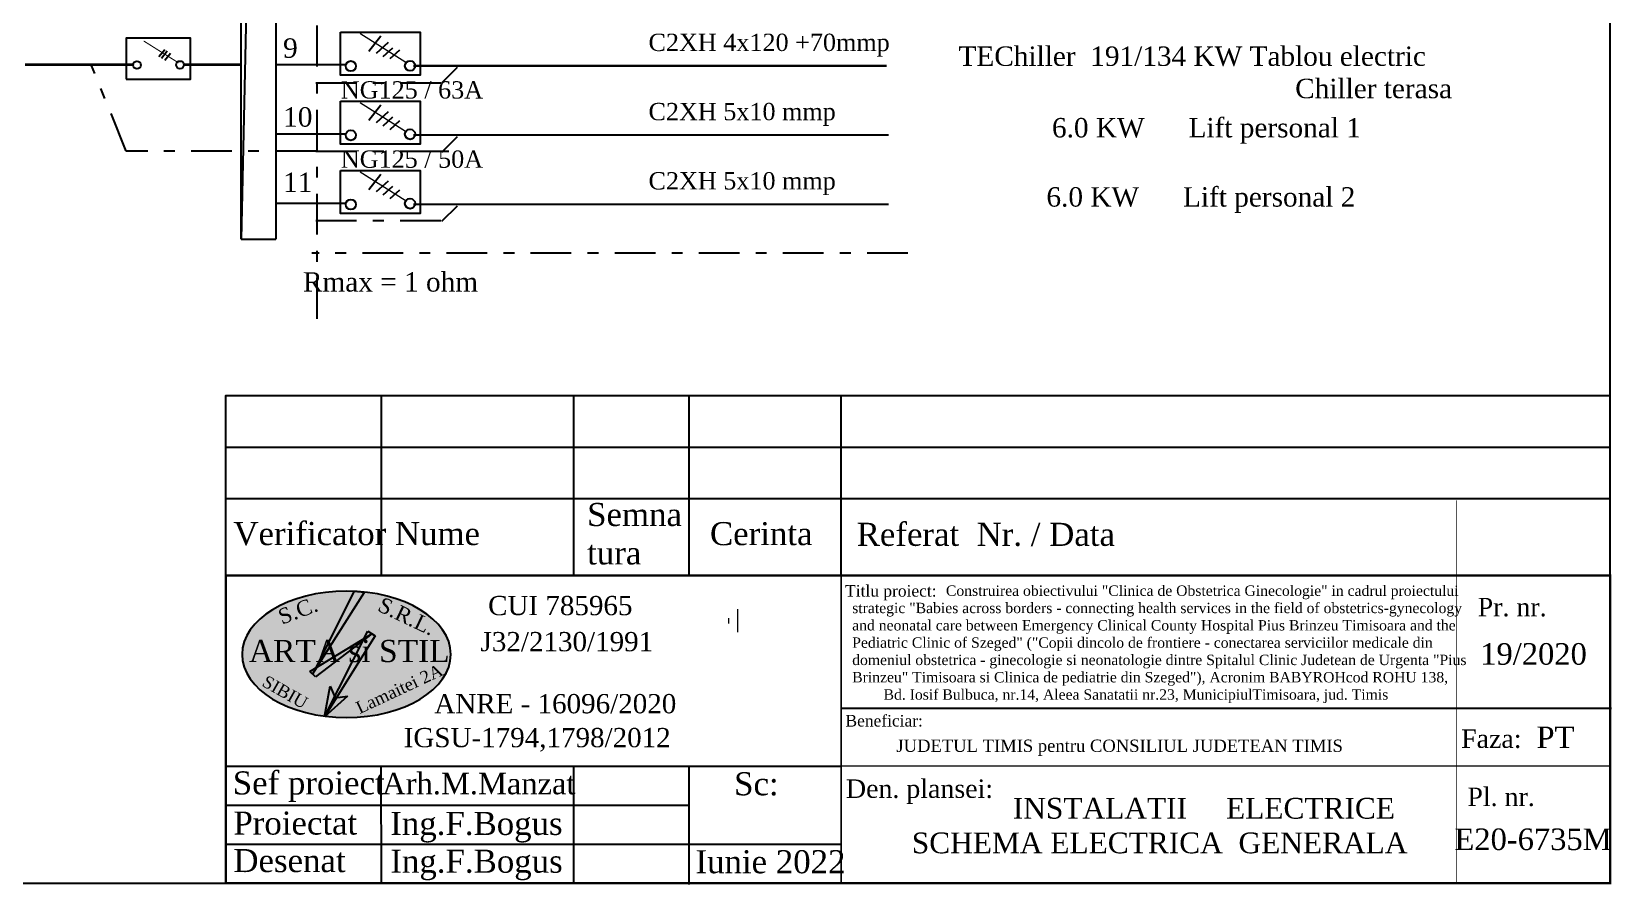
# Model space of a CAD drawing. Extents: x -12085 to 47, y -14993 to 123352.
# Drawn here: x 26.58 to 47.12, y -168.42 to -157.33 of the extents above; entities that cross this region are included whole.
import ezdxf

# ---------------------------------------------------------------- set-up
doc = ezdxf.new("R2010")
doc.units = 0
doc.header["$MEASUREMENT"] = 0
doc.linetypes.add('DOUBLE_DASHED', pattern=[1.093611, 0.529167, -0.211667, 0.141111, -0.211667])
doc.layers.add('Circuite', color=7, linetype='CONTINUOUS', lineweight=25)
for name, color, linetype in [('circuite prize normal', 7, 'CONTINUOUS'), ('ELECTRICAL', 7, 'CONTINUOUS'), ('Texte', 7, 'CONTINUOUS'), ('Z _ layout _ CARTUS', 7, 'CONTINUOUS')]:
    doc.layers.add(name, color=color, linetype=linetype)
doc.layers.add('Object_Pen_No__90', color=7, linetype='CONTINUOUS', lineweight=20, true_color=0xff4a04)
doc.layers.add('Slab_Pen_No__111', color=7, linetype='CONTINUOUS', lineweight=5, true_color=0x9e9e9e)
doc.styles.add('GENERATED_STYLE_1', font='arial.ttf')
doc.styles.add('GENERATED_STYLE_2', font='arial.ttf')

msp = doc.modelspace()

# ---------------------------------------------------------------- hatches: boundary and pattern name
at = {"layer": 'ELECTRICAL', "linetype": 'Continuous', "true_color": 0x7fd2f5}
h = msp.add_hatch(color=141, dxfattribs=at)
edge = h.paths.add_edge_path()
edge.add_ellipse((30.67, -165.425), major_axis=(-1.357, 0), ratio=0.605763, start_angle=0, end_angle=360, ccw=False)
h.paths.add_polyline_path([(30.721, -166.038), (31.863, -165.505), (31.967, -165.729), (30.825, -166.262)], flags=9)
h.paths.add_polyline_path([(29.623, -165.634), (30.214, -165.971), (30.093, -166.183), (29.503, -165.846)], flags=24)
h.paths.add_polyline_path([(31.122, -164.604), (31.866, -164.957), (31.735, -165.232), (30.991, -164.879)], flags=25)
h.paths.add_polyline_path([(29.695, -164.824), (30.228, -164.623), (30.336, -164.908), (29.803, -165.109)], flags=25)
h.paths.add_polyline_path([(29.316, -165.165), (31.999, -165.165), (31.999, -165.611), (29.316, -165.611)], flags=25)
at = {"layer": 'ELECTRICAL', "linetype": 'Continuous'}
h = msp.add_hatch(color=1, dxfattribs=at)
h.paths.add_polyline_path([(30.904, -164.615), (30.771, -164.603), (30.272, -165.598), (30.29, -165.587)])
h.paths.add_polyline_path([(30.272, -165.598), (30.193, -165.646), (30.23, -165.682)])
h.paths.add_polyline_path([(30.29, -165.587), (30.272, -165.598), (30.23, -165.682)], flags=17)
h.paths.add_polyline_path([(30.885, -165.248), (30.899, -165.221), (30.29, -165.587), (30.23, -165.682), (30.266, -165.719)])
h.paths.add_polyline_path([(31.002, -165.159), (30.899, -165.221), (30.885, -165.248)], flags=17)
h.paths.add_polyline_path([(31.002, -165.159), (30.885, -165.248), (30.516, -165.974), (30.523, -165.991), (30.537, -165.989), (31.043, -165.182), (30.948, -165.124), (30.899, -165.221)])
h.paths.add_polyline_path([(30.682, -165.97), (30.537, -165.989), (30.384, -166.235)])
h.paths.add_polyline_path([(30.537, -165.989), (30.523, -165.991), (30.516, -165.974), (30.384, -166.235)])
h.paths.add_polyline_path([(30.516, -165.974), (30.46, -165.839), (30.384, -166.235)])

# ---------------------------------------------------------------- linework, layer by layer
at = {"layer": 'Circuite', "linetype": 'DOUBLE_DASHED'}
for p, q in [((28.232, -157.652), (28.307, -157.559)), ((28.264, -157.672), (28.339, -157.579)), ((28.309, -157.701), (28.383, -157.608))]:
    msp.add_line(p, q, dxfattribs=at)
at = {"layer": 'Circuite', "linetype": 'Continuous', "ltscale": 2}
msp.add_line((37.115, -166.125), (47.12, -166.125), dxfattribs=at)
at = {"layer": 'Circuite', "linetype": 'Continuous'}
msp.add_lwpolyline([(27.807, -157.948), (28.642, -157.948), (28.642, -157.415), (27.807, -157.415)], close=True, dxfattribs=at)
at = {"layer": 'Circuite', "linetype": 'Continuous', "flags": 128}
for points, const_width in [([(28.485, -157.733), (28.033, -157.449)], 0.0136), ([(27.232, -157.756), (26.491, -157.756)], 0.034), ([(27.897, -157.756), (27.155, -157.756)], 0.034), ([(29.298, -157.756), (28.557, -157.756)], 0.034)]:
    msp.add_lwpolyline(points, dxfattribs=dict(at, const_width=const_width))
at = {"layer": 'Circuite', "linetype": 'Continuous'}
for centre in [(27.946, -157.762), (28.505, -157.76)]:
    msp.add_circle(centre, 0.05, dxfattribs=at)
at = {"layer": 'ELECTRICAL', "linetype": 'DOUBLE_DASHED'}
for p, q in [((30.256, -92.727), (30.286, -161.08)), ((27.807, -158.884), (27.355, -157.767)), ((31.912, -157.994), (32.114, -157.791)), ((30.273, -157.994), (31.912, -157.994)), ((31.912, -158.894), (32.114, -158.691)), ((30.273, -158.884), (27.807, -158.884)), ((30.273, -158.884), (31.912, -158.884)), ((31.912, -159.794), (32.114, -159.592)), ((30.273, -159.784), (31.912, -159.784)), ((37.969, -160.21), (30.221, -160.207))]:
    msp.add_line(p, q, dxfattribs=at)
at = {"layer": 'ELECTRICAL', "linetype": 'Continuous'}
for p, q in [((29.75, -138.805), (29.303, -160.026)), ((30.963, -157.58), (31.119, -157.381)), ((31.062, -157.608), (31.219, -157.466)), ((31.147, -157.651), (31.275, -157.537)), ((31.237, -157.679), (31.365, -157.566)), ((30.963, -158.48), (31.119, -158.281)), ((31.062, -158.508), (31.219, -158.366)), ((31.147, -158.551), (31.275, -158.437)), ((31.237, -158.599), (31.365, -158.485)), ((30.963, -159.38), (31.119, -159.181)), ((31.062, -159.408), (31.219, -159.266)), ((31.147, -159.451), (31.275, -159.337)), ((31.237, -159.499), (31.365, -159.385)), ((29.303, -160.026), (29.75, -160.026)), ((30.771, -164.603), (30.23, -165.682)), ((30.23, -165.682), (30.904, -164.615)), ((30.771, -164.603), (30.904, -164.615)), ((30.193, -165.646), (31.002, -165.159)), ((31.002, -165.159), (30.266, -165.719)), ((30.384, -166.235), (30.948, -165.124)), ((30.948, -165.124), (31.043, -165.182)), ((31.043, -165.182), (30.384, -166.235)), ((30.266, -165.719), (30.193, -165.646)), ((30.384, -166.235), (30.46, -165.839)), ((30.682, -165.97), (30.384, -166.235)), ((30.46, -165.839), (30.523, -165.991)), ((30.523, -165.991), (30.682, -165.97))]:
    msp.add_line(p, q, dxfattribs=at)
at = {"layer": 'ELECTRICAL', "linetype": 'Continuous', "flags": 128}
msp.add_lwpolyline([(15.103, -168.4), (47.103, -168.4), (47.103, -91.4), (15.103, -91.4)], close=True, dxfattribs=at)
at = {"layer": 'ELECTRICAL', "linetype": 'Continuous'}
msp.add_lwpolyline([(29.303, -160.026), (29.303, -138.805), (29.75, -138.805), (29.75, -160.026)], dxfattribs=at)
for points in [[(30.591, -157.333), (31.627, -157.333), (31.627, -157.893), (30.591, -157.893)], [(30.591, -158.233), (31.627, -158.233), (31.627, -158.793), (30.591, -158.793)], [(30.591, -159.133), (31.627, -159.133), (31.627, -159.693), (30.591, -159.693)]]:
    msp.add_lwpolyline(points, close=True, dxfattribs=at)
at = {"layer": 'ELECTRICAL', "linetype": 'Continuous', "flags": 128}
for points, const_width in [([(31.444, -157.728), (30.847, -157.352)], 0.018), ([(31.444, -157.728), (30.847, -157.352)], 0.018), ([(29.757, -157.759), (30.663, -157.759)], 0.027), ([(29.757, -157.759), (30.663, -157.759)], 0.027), ([(29.757, -157.759), (30.663, -157.759)], 0.027), ([(31.541, -157.773), (37.696, -157.773)], 0.027), ([(31.444, -158.628), (30.847, -158.252)], 0.018), ([(31.444, -158.628), (30.847, -158.252)], 0.018), ([(29.757, -158.659), (30.663, -158.659)], 0.027), ([(31.541, -158.673), (37.72, -158.673)], 0.027), ([(31.541, -158.673), (37.696, -158.673)], 0.027), ([(31.444, -159.528), (30.847, -159.152)], 0.018), ([(31.444, -159.528), (30.847, -159.152)], 0.018), ([(29.757, -159.559), (30.663, -159.559)], 0.027), ([(31.541, -159.573), (37.72, -159.573)], 0.027), ([(31.541, -159.573), (37.696, -159.573)], 0.027)]:
    msp.add_lwpolyline(points, dxfattribs=dict(at, const_width=const_width))
at = {"layer": 'ELECTRICAL', "linetype": 'Continuous'}
for centre in [(30.728, -157.776), (31.497, -157.773), (31.497, -158.663), (30.728, -158.676), (30.728, -159.576), (31.497, -159.564)]:
    msp.add_circle(centre, 0.0662, dxfattribs=at)
at = {"layer": 'ELECTRICAL', "linetype": 'Continuous', "extrusion": (0, 0, -1)}
msp.add_ellipse((30.67, -165.425), major_axis=(-1.357, 0), ratio=0.605763, dxfattribs=at)
at = {"layer": 'Object_Pen_No__90', "linetype": 'Continuous'}
for p, q in [((35.638, -164.956), (35.638, -164.99)), ((35.638, -164.99), (35.638, -165.024))]:
    msp.add_line(p, q, dxfattribs=at)
at = {"layer": 'Slab_Pen_No__111', "linetype": 'Continuous'}
msp.add_line((35.758, -165.137), (35.758, -164.837), dxfattribs=at)
at = {"layer": 'Texte', "linetype": 'Continuous'}
for p, q in [((31.125, -163.73), (31.125, -162.06)), ((33.625, -163.73), (33.625, -162.06)), ((35.125, -163.73), (35.125, -162.06)), ((37.103, -163.73), (37.103, -162.06)), ((31.125, -164.4), (31.125, -162.73)), ((33.625, -164.4), (33.625, -162.73)), ((35.125, -164.4), (35.125, -162.73)), ((37.103, -164.4), (37.103, -162.73)), ((29.103, -166.877), (37.103, -166.877)), ((31.125, -168.4), (31.122, -166.875)), ((33.625, -168.4), (33.625, -166.877)), ((35.125, -168.416), (35.125, -166.877)), ((29.103, -167.385), (35.125, -167.385)), ((29.103, -167.892), (37.103, -167.892))]:
    msp.add_line(p, q, dxfattribs=at)
at = {"layer": 'Texte', "linetype": 'Continuous', "flags": 128}
for points in [[(29.103, -163.06), (29.103, -162.06), (47.103, -162.06)], [(29.103, -163.06), (29.103, -162.06), (47.103, -162.06)], [(29.103, -163.73), (29.103, -162.73), (47.103, -162.73)], [(29.103, -163.73), (29.103, -162.73), (47.103, -162.73)], [(29.103, -164.4), (29.103, -163.4), (47.103, -163.4)]]:
    msp.add_lwpolyline(points, dxfattribs=at)
at = {"layer": 'Texte', "linetype": 'Continuous'}
for points, const_width in [([(45.103, -168.4), (45.103, -163.423)], 0.01), ([(37.103, -168.4), (37.103, -164.4)], 0.02), ([(29.103, -166.877), (37.103, -166.877)], 0.02), ([(37.103, -166.877), (47.103, -166.877)], 0.02)]:
    msp.add_lwpolyline(points, dxfattribs=dict(at, const_width=const_width))
at = {"layer": 'Texte', "linetype": 'Continuous', "const_width": 0.03}
msp.add_lwpolyline([(47.103, -168.4), (29.103, -168.4), (29.103, -164.4), (47.103, -164.4)], close=True, dxfattribs=at)

# ---------------------------------------------------------------- texts
at = {"layer": 'circuite prize normal', "linetype": 'Continuous', "insert": (38.63, -157.521), "char_height": 0.25202, "width": 17.17508, "attachment_point": 1}
msp.add_mtext('{\\fTimes New Roman|b0|i0|c0|p18;TEChiller  191/134 KW Tablou electric \\P                                              Chiller terasa}', dxfattribs=at)
at = {"layer": 'ELECTRICAL', "linetype": 'DOUBLE_DASHED', "attachment_point": 1}
for s, insert, char_height, width in [('{\\fTimes New Roman|b0|i0|c0|p18;C2XH 4x120 +70mmp}', (34.598, -157.355), 0.22501, 5.01036), ('{\\fTimes New Roman|b0|i0|c0|p18;C2XH 5x10 mmp}', (34.598, -158.255), 0.22501, 5.01036), ('{\\fTimes New Roman|b0|i0|c0|p18;                  6.0 KW      Lift personal 1}', (38.132, -158.451), 0.25202, 15.23268), ('{\\fTimes New Roman|b0|i0|c0|p18;C2XH 5x10 mmp}', (34.598, -159.155), 0.22501, 5.01036), ('{\\fTimes New Roman|b0|i0|c0|p18;                 6.0 KW      Lift personal 2}', (38.155, -159.351), 0.25202, 15.23268), ('\\fTimes New Roman|b0|i0|c0|p18;Rmax = 1 ohm', (30.105, -160.456), 0.25202, 15.23268)]:
    msp.add_mtext(s, dxfattribs=dict(at, insert=insert, char_height=char_height, width=width))
at = {"layer": 'ELECTRICAL', "linetype": 'Continuous', "attachment_point": 1}
for s, insert, char_height, width in [('{\\fTimes New Roman|b0|i0|c0|p18;9}', (29.846, -157.415), 0.25275, 0.81487), ('{\\fTimes New Roman|b0|i0|c0|p18;NG125 / 63A }', (30.597, -157.973), 0.225, 62.98872), ('{\\fTimes New Roman|b0|i0|c0|p18;10}', (29.846, -158.311), 0.25275, 0.81487), ('{\\fTimes New Roman|b0|i0|c0|p18;NG125 / 50A }', (30.597, -158.873), 0.225, 62.98872), ('{\\fTimes New Roman|b0|i0|c0|p18;11}', (29.846, -159.161), 0.25275, 0.81487)]:
    msp.add_mtext(s, dxfattribs=dict(at, insert=insert, char_height=char_height, width=width))
at = {"layer": 'Texte', "linetype": 'Continuous', "attachment_point": 1}
for s, insert, char_height, width in [('\\fTimes New Roman|b0|i0|c0|p18;Semna\\Ptura', (33.8, -163.456), 0.3, 1.9156), ('\\fTimes New Roman|b0|i0|c0|p18;Verificator', (29.2, -163.704), 0.3, 1.9155), ('\\fTimes New Roman|b0|i0|c0|p18;Nume', (31.3, -163.704), 0.3, 1.9156), ('\\fTimes New Roman|b0|i0|c0|p18;Cerinta ', (35.397, -163.705), 0.3, 1.427), ('{\\fTimes New Roman|b0|i0|c0|p18;19/2020}', (45.414, -165.279), 0.28, 2.82872), ('{\\fTimes New Roman|b0|i0|c0|p18;Faza:}', (45.166, -166.401), 0.24, 2.82872), ('{\\fTimes New Roman|b0|i0|c0|p18;  PT}', (45.934, -166.363), 0.28, 2.82872), ('{\\fTimes New Roman|b0|i0|c0|p18;Sef proiect}', (29.192, -166.946), 0.3, 2.03328), ('{\\fTimes New Roman|b0|i0|c0|p18;Arh.M.Manzat}', (31.135, -166.964), 0.28, 2.84653), ('{\\fTimes New Roman|b0|i0|c0|p18;  Sc:}', (35.485, -166.957), 0.3, 1.427), ('{\\fTimes New Roman|b0|i0|c0|p18;                 \\H0.9x; INSTALATII  ^IELECTRICE    \\P       SCHEMA ELECTRICA  GENERALA\\P           }', (37.308, -167.291), 0.3, 9.93439), ('{\\fTimes New Roman|b0|i0|c0|p18;Proiectat}', (29.2, -167.468), 0.3, 1.9155), ('{\\fTimes New Roman|b0|i0|c0|p18;Ing.F.Bogus}', (31.24, -167.473), 0.3, 1.9155), ('{\\fTimes New Roman|b0|i0|c0|p18; E20-6735M}', (44.973, -167.689), 0.28, 2.82872), ('{\\fTimes New Roman|b0|i0|c0|p18;Desenat}', (29.2, -167.956), 0.3, 1.9155), ('{\\fTimes New Roman|b0|i0|c0|p18;Ing.F.Bogus}', (31.241, -167.964), 0.3, 1.9155), ('{\\fTimes New Roman|b0|i0|c0|p18;Iunie 2022}', (35.209, -167.971), 0.3, 3.06959)]:
    msp.add_mtext(s, dxfattribs=dict(at, insert=insert, char_height=char_height, width=width))
at = {"layer": 'Texte', "attachment_point": 1}
for s, insert, char_height, width in [('\\fTimes New Roman|b0|i0|c0|p18;Referat  Nr. / Data', (37.305, -163.714), 0.3, 4.0017), ('{\\fTimes New Roman|b0|i0|c0|p18;                        \\H1.38x;      \\H0.97826x;Construirea obiectivului "Clinica de Obstetrica Ginecologie" in cadrul proiectului\\Pstrategic "Babies across borders - connecting health services in the field of obstetrics-gynecology and neonatal care between Emergency Clinical County Hospital Pius Brinzeu Timisoara and the Pediatric Clinic of Szeged" ("Copii dincolo de frontiere - conectarea serviciilor medicale din domeniul obstetrica - ginecologie si neonatologie dintre Spitalul Clinic Judetean de Urgenta "Pius Brinzeu" Timisoara si Clinica de pediatrie din Szeged"), Acronim BABYROHcod ROHU 138, \\P        Bd. Iosif Bulbuca, nr.14, Aleea Sanatatii nr.23, MunicipiulTimisoara, jud. Timis}', (37.247, -164.529), 0.1, 7.97582), ('{\\fTimes New Roman|b0|i0|c0|p18;        CUI 785965 \\H1.1x; }', (31.757, -164.665), 0.25, 8.43787), ('{\\fTimes New Roman|b0|i0|c0|p18;Pr. nr.}', (45.381, -164.69), 0.24, 3.3772), ('\\pt2.25;{\\fTimes New Roman|b0|i0|c0|p18;J32/2130/1991}', (32.414, -165.134), 0.25, 8.43787), ('{\\fTimes New Roman|b0|i0|c0|p18;ARTA si STIL }', (29.402, -165.237), 0.288, 6.16224), ('\\pt3;{\\fTimes New Roman|b0|i0|c0|p18;ANRE - 16096/2020}', (31.813, -165.941), 0.25, 8.43787), ('{\\fTimes New Roman|b0|i0|c0|p18;IGSU-1794,1798/2012}', (31.415, -166.382), 0.25, 8.43787), ('{\\fTimes New Roman|b0|i0|c0|p18;JUDETUL TIMIS pentru CONSILIUL JUDETEAN TIMIS}', (37.822, -166.533), 0.16, 6.048), ('{\\fTimes New Roman|b0|i0|c0|p18;Den. plansei:   }', (37.166, -167.051), 0.24, 3.12454), ('{\\fTimes New Roman|b0|i0|c0|p18;Pl. nr.}', (45.247, -167.157), 0.24, 1.87554)]:
    msp.add_mtext(s, dxfattribs=dict(at, insert=insert, char_height=char_height, width=width))
at = {"layer": 'Texte', "width": 6.16224, "attachment_point": 1}
for s, insert, char_height, rotation in [('{\\fTimes New Roman|b0|i0|c0|p18;S.C.}', (29.76, -164.853), 0.2, 20.7146), ('{\\fTimes New Roman|b0|i0|c0|p18;S.R.L.}', (31.146, -164.671), 0.2, 334.5926), ('{\\fTimes New Roman|b0|i0|c0|p18;Lamaitei 2A}', (30.774, -166.057), 0.16, 25.0215), ('{\\fTimes New Roman|b0|i0|c0|p18;SIBIU}', (29.638, -165.689), 0.16, 330.2913)]:
    msp.add_mtext(s, dxfattribs=dict(at, insert=insert, char_height=char_height, rotation=rotation))
at = {"layer": 'Z _ layout _ CARTUS', "color": 7, "linetype": 'Continuous', "lineweight": 35, "insert": (37.155, -164.524), "char_height": 0.15, "width": 8.26, "attachment_point": 1, "line_spacing_factor": 1.034871, "style": 'GENERATED_STYLE_2'}
msp.add_mtext('\\A1;\\pt2.25;{\\fTimes New Roman|b0|i0|c0|p18;Titlu proiect:\\H0.99999x;   }', dxfattribs=at)
at = {"layer": 'Z _ layout _ CARTUS', "color": 7, "linetype": 'Continuous', "lineweight": 35, "insert": (37.16, -166.213), "char_height": 0.15, "attachment_point": 1, "style": 'GENERATED_STYLE_1'}
msp.add_mtext('\\A1;{\\fTimes New Roman|b0|i0|c0|p18;Beneficiar:}', dxfattribs=at)

doc.saveas('drawing.dxf')
